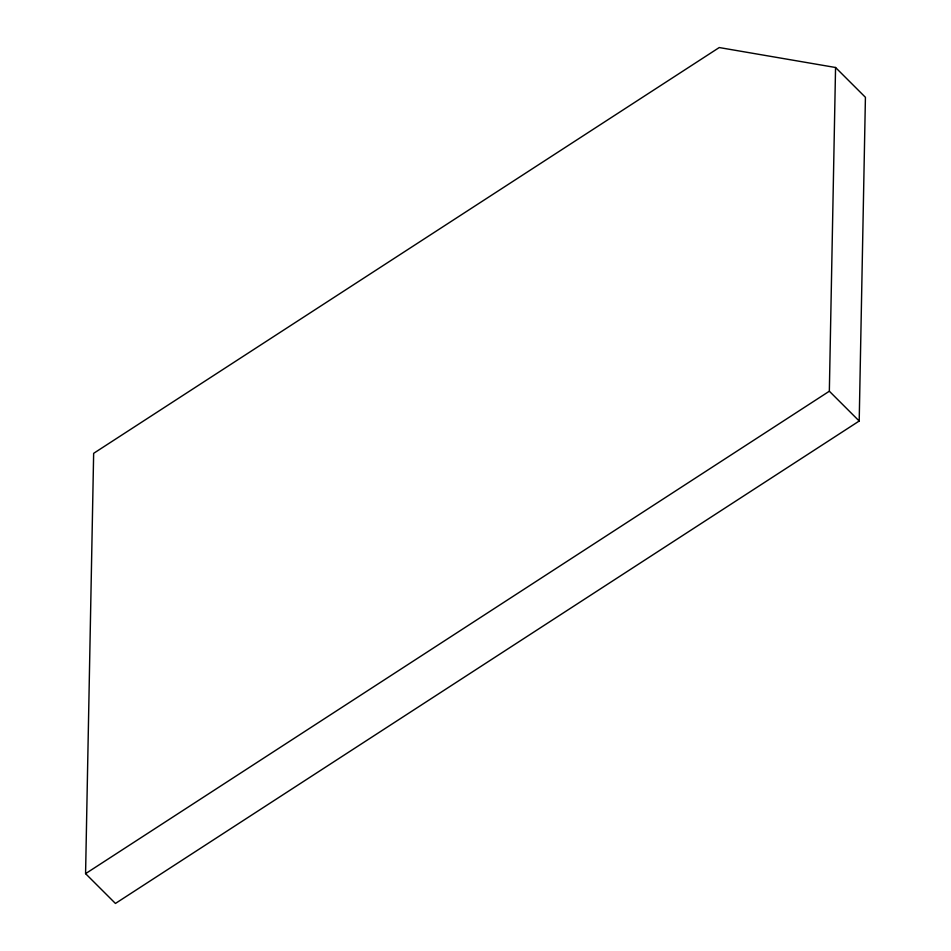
<?xml version="1.0" encoding="UTF-8"?>
<svg xmlns="http://www.w3.org/2000/svg" width="951" height="951" viewBox="0 0 951 951"><rect width="100%" height="100%" fill="white"/><g stroke="black" fill="none" stroke-linecap="round" stroke-linejoin="round"><path stroke-width="1.43" d="M85.578 873.648L93.65 453.33L719.241 47.55L835.56 67.497L865.422 97.299L859.205 421.02L115.44 903.45L85.578 873.648L829.343 391.218L835.56 67.497M829.343 391.218L859.205 421.02"/></g></svg>
